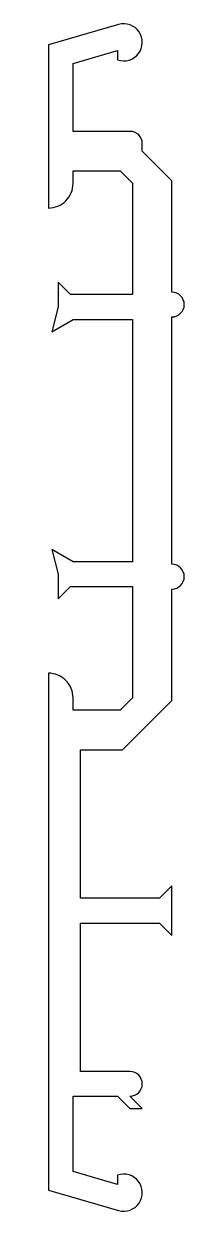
# Model space of a CAD drawing. Extents: x 252.8 to 259.3, y 214.3 to 262.3.
import ezdxf

# ---------------------------------------------------------------- set-up
doc = ezdxf.new("R2010")
doc.units = 0
doc.layers.add('ANA', color=220, linetype='CONTINUOUS')

msp = doc.modelspace()

# ---------------------------------------------------------------- linework, layer by layer
at = {"layer": 'ANA'}
msp.add_lwpolyline([(254.842, 256.377), (256.745, 256.377), (257.242, 255.88), (257.242, 251.379), (254.742, 251.379), (254.242, 251.879), (254.242, 250.879), (253.974, 249.879), (254.84, 250.379), (257.242, 250.379), (257.242, 249.377), (257.242, 245.477), (257.242, 241.577), (257.242, 240.576), (254.84, 240.576), (253.974, 241.076), (254.242, 240.076), (254.242, 239.076), (254.742, 239.576), (257.242, 239.576), (257.242, 235.074), (256.745, 234.577), (254.842, 234.577), (254.842, 235.076, 0.414214), (253.842, 236.076), (253.842, 232.977), (253.842, 230.377), (253.842, 223.934), (253.842, 218.227), (253.842, 215.177), (256.684, 214.357, 1.371046), (256.642, 215.784), (256.642, 215.41), (254.842, 215.929), (254.842, 218.977), (255.857, 218.977), (256.644, 218.977), (257.144, 218.477), (257.642, 218.477), (257.142, 218.977, 1), (257.142, 219.977), (256.892, 219.977), (255.857, 219.977), (255.142, 219.977), (255.142, 223.934), (255.142, 225.977), (258.342, 225.977), (258.842, 225.477), (258.842, 227.477), (258.342, 226.977), (255.142, 226.977), (255.142, 230.377), (255.142, 232.977), (256.842, 232.977), (258.842, 234.977), (258.842, 239.477, 1), (258.842, 240.477), (258.842, 241.477), (258.842, 245.477), (258.842, 249.477), (258.842, 250.477, 1), (258.842, 251.477), (258.842, 255.977), (257.642, 257.177), (257.642, 257.477, 0.414214), (257.142, 257.977), (254.842, 257.977), (254.842, 260.725), (256.642, 261.245), (256.642, 260.87, 1.371046), (256.684, 262.298), (253.842, 261.477), (253.842, 257.977), (253.842, 254.879, 0.414214), (254.842, 255.879)], format="xyb", close=True, dxfattribs=at)
for centre, start, end in [((253.842, 255.979), 90, 90), ((253.842, 234.976), 270, 270)]:
    msp.add_arc(centre, 1, start, end, dxfattribs=at)

doc.saveas('drawing.dxf')
